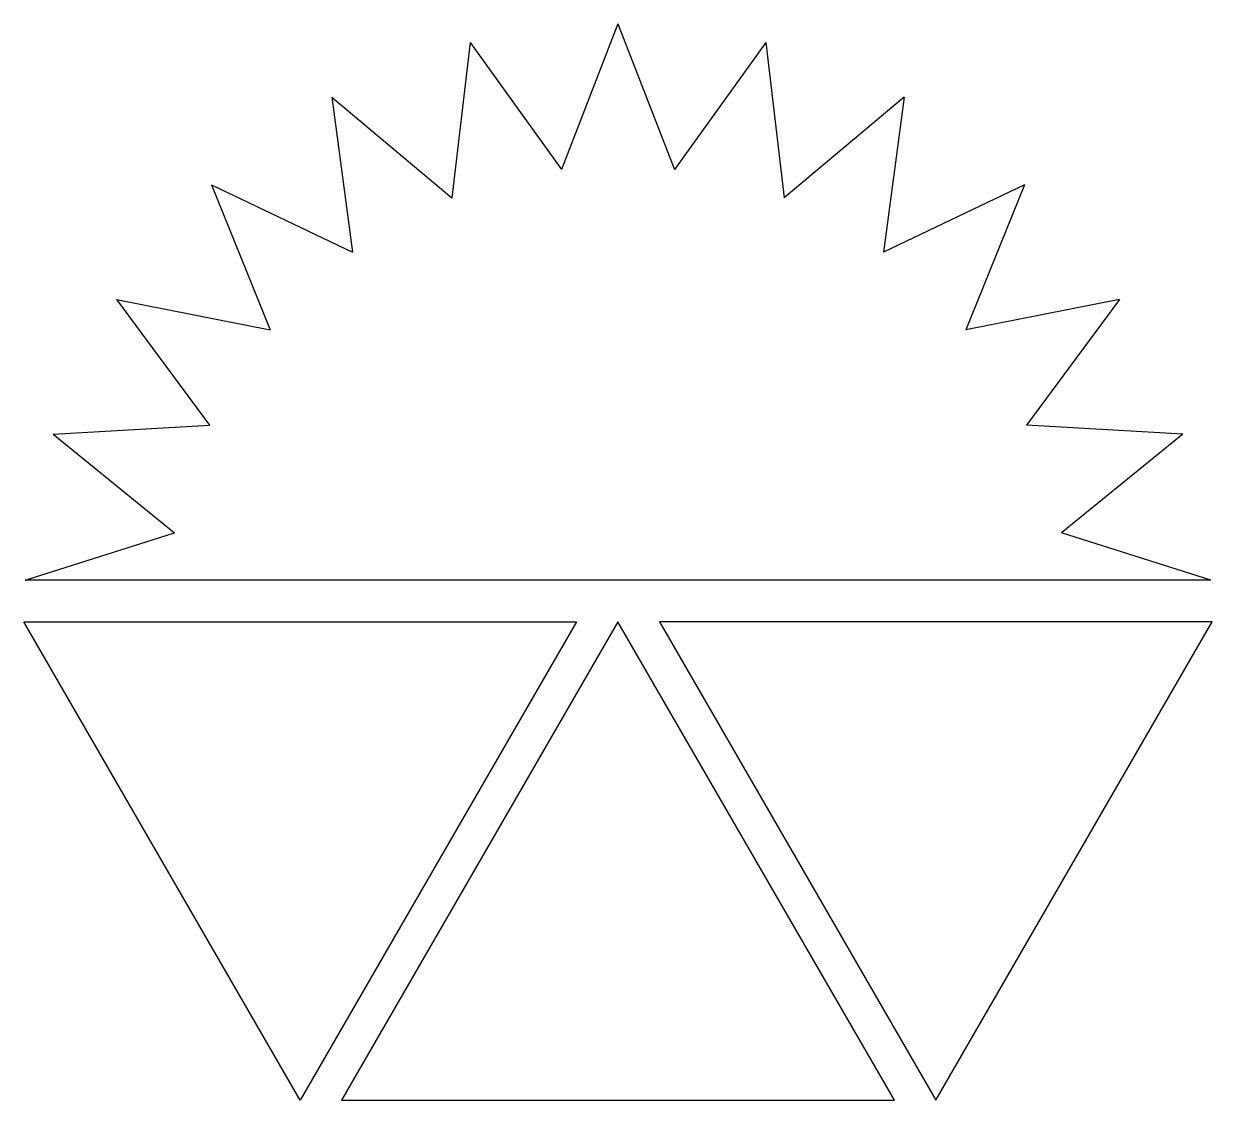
# Model space of a CAD drawing. Extents: x 5.19 to 9.49, y 2.79 to 6.69.
import ezdxf

# ---------------------------------------------------------------- set-up
doc = ezdxf.new("R2010")
doc.units = 0
doc.header["$LTSCALE"] = 0.5
doc.header["$MEASUREMENT"] = 0
doc.layers.add('VISIBLE', color=7, linetype='CONTINUOUS')

msp = doc.modelspace()

# ---------------------------------------------------------------- linework, layer by layer
at = {"layer": 'VISIBLE'}
for p, q in [((7.339, 6.6892), (7.1342, 6.1613)), ((7.339, 6.6892), (7.5438, 6.1613)), ((6.8046, 6.6217), (6.7376, 6.0594)), ((6.8046, 6.6217), (7.1342, 6.1613)), ((7.8735, 6.6217), (7.5438, 6.1613)), ((7.8735, 6.6217), (7.9405, 6.0594)), ((6.3038, 6.4234), (6.3787, 5.8621)), ((6.3038, 6.4234), (6.7376, 6.0594)), ((8.3743, 6.4234), (7.9405, 6.0594)), ((8.3743, 6.4234), (8.2994, 5.8621)), ((5.868, 6.1068), (6.0801, 5.5817)), ((5.868, 6.1068), (6.3787, 5.8621)), ((8.8101, 6.1068), (8.2994, 5.8621)), ((8.8101, 6.1068), (8.598, 5.5817)), ((5.5246, 5.6917), (5.8606, 5.2359)), ((5.5246, 5.6917), (6.0801, 5.5817)), ((9.1535, 5.6917), (8.598, 5.5817)), ((9.1535, 5.6917), (8.8174, 5.2359)), ((5.2953, 5.2043), (5.8606, 5.2359)), ((5.2953, 5.2043), (5.7341, 4.8464)), ((9.3828, 5.2043), (8.8174, 5.2359)), ((9.3828, 5.2043), (8.944, 4.8464)), ((5.1943, 4.6752), (5.7341, 4.8464)), ((9.4837, 4.6752), (8.944, 4.8464)), ((9.4837, 4.6752), (5.1943, 4.6752)), ((6.189, 2.7931), (5.189, 4.5252)), ((5.189, 4.5252), (7.189, 4.5252)), ((7.189, 4.5252), (6.189, 2.7931)), ((7.339, 4.5252), (6.339, 2.7931)), ((8.339, 2.7931), (7.339, 4.5252)), ((7.489, 4.5252), (8.489, 2.7931)), ((9.489, 4.5252), (7.489, 4.5252)), ((8.489, 2.7931), (9.489, 4.5252)), ((6.339, 2.7931), (8.339, 2.7931))]:
    msp.add_line(p, q, dxfattribs=at)

doc.saveas('drawing.dxf')
